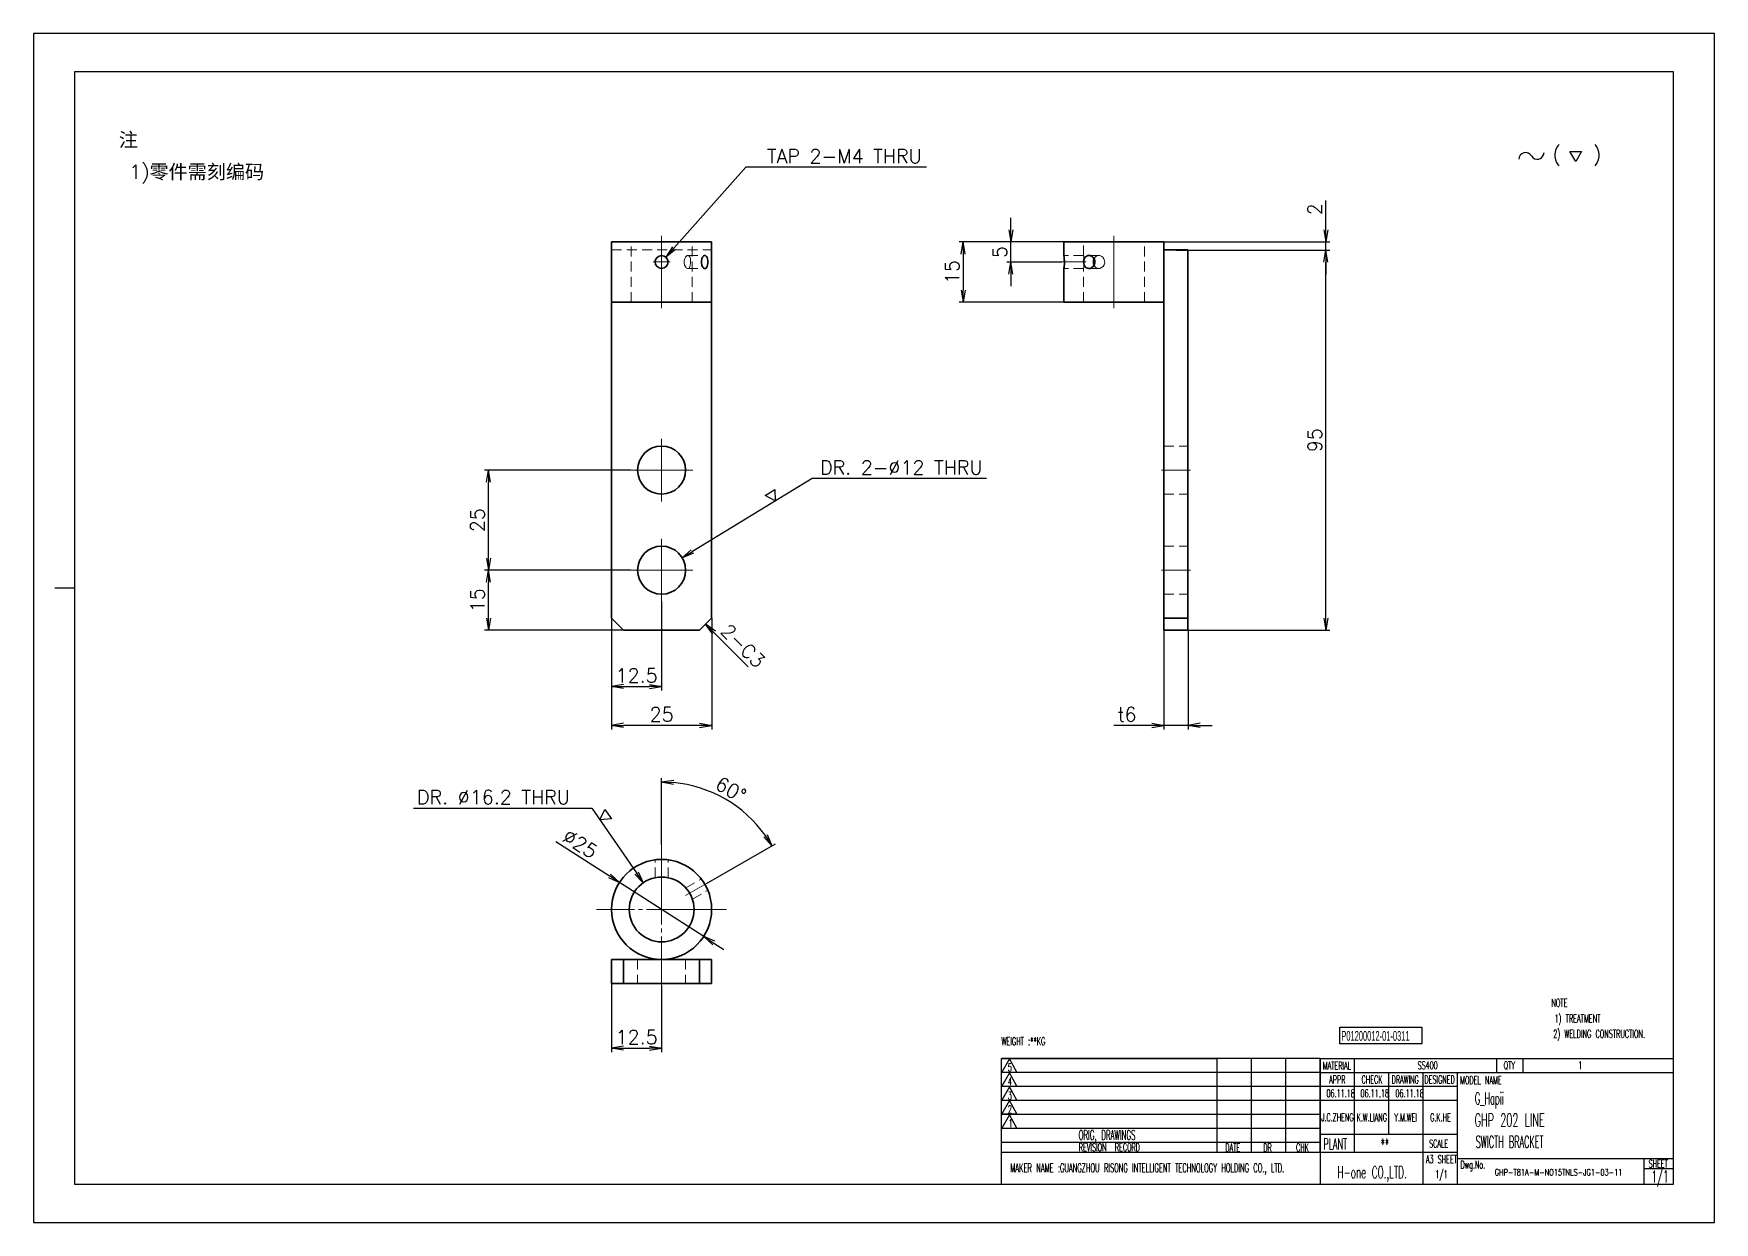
# Model space of a CAD drawing. Header units: millimetres. Extents: x 7914 to 16415, y -883 to 305.
# Drawn here: x 14347.1 to 14767.1, y -882.1 to -585.1 of the extents above; entities that cross this region are included whole.
import ezdxf
from ezdxf.enums import TextEntityAlignment as Align

# ---------------------------------------------------------------- set-up
doc = ezdxf.new("R2010")
doc.units = ezdxf.units.MM
doc.linetypes.add('CENTER-HOKUTO', pattern=[23, 20, -1, 1, -1])
doc.linetypes.add('HIDDEN-HOKUTO', pattern=[3.8, 2.5, -1.3])
doc.layers.add('AM_7', color=2, linetype='CENTER-HOKUTO', lineweight=30)
doc.layers.add('AM_HID', color=1, linetype='HIDDEN-HOKUTO', lineweight=25)
doc.layers.add('title_frame', color=7, linetype='Continuous')
doc.layers.add('word_dim', color=253, linetype='Continuous')
doc.styles.add('MX_NOTE_STANDARD', font='txt.shx', dxfattribs={"bigfont": 'bigfont.shx'})
doc.styles.get("Standard").update_dxf_attribs({"font": 'romans.shx', "bigfont": 'bigfont.shx'})
doc.dimstyles.new('RS1-1', dxfattribs={"dimtxt": 3.5, "dimasz": 3, "dimexe": 1, "dimexo": 0, "dimgap": 1, "dimtad": 3, "dimdsep": 46, "dimtxsty": 'Standard', "dimblk1": 'OPEN', "dimblk2": 'OPEN', "dimsah": 1, "dimcen": 0, "dimclrd": 256, "dimclre": 256, "dimclrt": 3, "dimazin": 2, "dimtfac": 1, "dimtmove": 0, "dimatfit": 3, "dimldrblk": 'OPEN', "dimfxl": 0, "dimtolj": 1, "dimtzin": 0, "dimarcsym": 0})

# ---------------------------------------------------------------- blocks, each defined once
blk = doc.blocks.new('A$C404331B6')
at = {"layer": 'title_frame'}
for p, q in [((0, -31.5), (0, 0)), ((0, 0), (53.9, 0)), ((79.62, 0), (0, 0)), ((53.9, -23.5), (53.9, 0)), ((62.48, -23.5), (62.48, 0)), ((62.48, -23.5), (62.48, 0)), ((71.05, -23.5), (71.05, 0)), ((71.05, -23.5), (71.05, 0)), ((79.62, 0), (79.62, -31.5)), ((79.62, 0), (167.83, 0)), ((88.2, -23.5), (88.2, 0)), ((123.73, 0), (123.73, -3.5)), ((130.3, 0), (130.3, -3.5)), ((53.9, -3.5), (0, -3.5)), ((79.62, -3.5), (0, -3.5)), ((1.98, -0.12), (0.1, -3.45)), ((0.1, -3.45), (3.86, -3.45)), ((1.98, -3.6), (0.1, -6.92)), ((3.86, -3.45), (1.98, -0.12)), ((3.86, -6.92), (1.98, -3.6)), ((79.62, -3.5), (167.83, -3.5)), ((96.78, -18.9), (96.78, -3.5)), ((105.35, -31.5), (105.35, -3.5)), ((113.92, -31.5), (113.92, -3.5)), ((53.9, -7), (0, -7)), ((79.62, -7), (0, -7)), ((0.1, -6.92), (3.86, -6.92)), ((1.98, -7.13), (0.1, -10.45)), ((3.86, -10.45), (1.98, -7.13)), ((113.92, -7), (79.62, -7)), ((53.9, -10.5), (0, -10.5)), ((79.62, -10.5), (0, -10.5)), ((0.1, -10.45), (3.86, -10.45)), ((1.98, -10.54), (0.1, -13.87)), ((3.86, -13.87), (1.98, -10.54)), ((113.92, -10.5), (79.62, -10.5)), ((53.9, -14), (0, -14)), ((79.62, -14), (0, -14)), ((0.1, -13.87), (3.86, -13.87)), ((1.98, -14.07), (0.1, -17.4)), ((3.86, -17.4), (1.98, -14.07)), ((53.9, -17.5), (0, -17.5)), ((79.62, -17.5), (0, -17.5)), ((53.9, -21), (0, -21)), ((79.62, -21), (0, -21)), ((0.1, -17.4), (3.86, -17.4)), ((79.62, -18.9), (113.92, -18.9)), ((79.62, -23.5), (0, -23.5)), ((113.92, -23.5), (79.62, -23.5)), ((113.92, -25), (167.83, -25)), ((160.48, -25), (160.48, -31.5)), ((160.48, -27.5), (167.83, -27.5)), ((167.83, -31.5), (0, -31.5))]:
    blk.add_line(p, q, dxfattribs=at)
at = {"layer": 'title_frame', "color": 3, "style": 'MX_NOTE_STANDARD', "width": 0.5341}
for s, height, p in [('5', 1.92, (1.59, -3.22)), ('MATERIAL', 1.973, (80.3, -2.79)), ('QTY', 1.973, (125.5, -2.7)), ('4', 1.92, (1.59, -6.7)), ('3', 1.92, (1.59, -10.23)), ('APPR', 1.973, (81.89, -6.26)), ('CHECK', 1.973, (89.99, -6.26)), ('DRAWING', 1.973, (97.51, -6.26)), ('DESIGNED', 1.973, (105.7, -6.26)), ('MODEL NAME', 1.973, (114.63, -6.41)), ('2', 1.92, (1.59, -13.64)), ('1', 1.92, (1.78, -17.17)), ('ORIG, DRAWINGS', 2.4112, (19.27, -20.34)), ('PLANT', 2.74, (80.46, -22.73)), ('SCALE', 1.973, (106.88, -22.28)), ('REVISION  RECORD', 1.9728, (19.32, -23.18)), ('DATE', 1.973, (55.94, -23.26)), ('DR', 1.973, (65.43, -23.27)), ('CHK', 1.973, (73.61, -23.23)), ('MAKER NAME :GUANGZHOU RISONG INTELLIGENT TECHNOLOGY HOLDING CO., LTD.', 2.16, (2.22, -28.43)), ('Dwg.No.', 1.973, (114.71, -27.52)), ('SHEET', 1.973, (161.71, -27.29))]:
    blk.add_text(s, height=height, dxfattribs=at).set_placement(p)
blk = doc.blocks.new('shiage0')
at = {"layer": 'word_dim', "color": 3, "linetype": 'Continuous'}
for centre, start, end in [((1.69, 0), 30, 180), ((4.61, 1.69), 210, 0)]:
    blk.add_arc(centre, 1.69, start, end, dxfattribs=at)
blk = doc.blocks.new('12')
at = {"layer": 'title_frame', "color": 3, "linetype": 'Continuous'}
blk.add_lwpolyline([(20.46, 3.03), (19.01, 5.53), (21.9, 5.53)], close=True, dxfattribs=at)
blk.add_blockref('shiage0', (6.23, 3.56), dxfattribs=at)
blk.add_text('(   )', height=3.5, dxfattribs=at).set_placement((14.64, 3.08))
blk = doc.blocks.new('_Open')
at = {"color": 0, "lineweight": -2}
for p, q in [((-1, 0.17), (0, 0)), ((-1, -0.17), (0, 0)), ((0, 0), (-1, 0))]:
    blk.add_line(p, q, dxfattribs=at)
blk = doc.blocks.new('*D203')
at = {"layer": 'DEFPOINTS', "color": 0, "linetype": 'Continuous', "ltscale": 2}
for p in [(14635.59, -639.17), (14670.01, -639.17), (14632.59, -734.17)]:
    blk.add_point(p, dxfattribs=at)
at = {"layer": 'word_dim', "linetype": 'Continuous', "lineweight": -2, "ltscale": 2}
for p, q in [((14635.59, -639.17), (14671.01, -639.17)), ((14670.01, -731.17), (14670.01, -642.17)), ((14632.59, -734.17), (14671.01, -734.17))]:
    blk.add_line(p, q, dxfattribs=at)
at = {"layer": 'word_dim', "linetype": 'Continuous', "lineweight": -2, "ltscale": 2, "xscale": 3, "yscale": 3, "zscale": 3}
for p, rotation in [((14670.01, -639.17), 90), ((14670.01, -734.17), 270)]:
    blk.add_blockref('_Open', p, dxfattribs=dict(at, rotation=rotation))
at = {"layer": 'word_dim', "color": 3, "linetype": 'Continuous', "ltscale": 2, "insert": (14667.26, -686.67), "char_height": 3.5, "attachment_point": 5, "rotation": 90}
blk.add_mtext('\\A1;95', dxfattribs=at)
blk = doc.blocks.new('*D204')
at = {"layer": 'DEFPOINTS', "color": 0, "linetype": 'Continuous', "ltscale": 2}
for p in [(14629.59, -734.17), (14635.59, -734.17), (14629.59, -757.93)]:
    blk.add_point(p, dxfattribs=at)
at = {"layer": 'word_dim', "linetype": 'Continuous', "lineweight": -2, "ltscale": 2}
for p, q in [((14629.59, -734.17), (14629.59, -758.93)), ((14635.59, -734.17), (14635.59, -758.93)), ((14626.59, -757.93), (14617.09, -757.93)), ((14635.59, -757.93), (14629.59, -757.93)), ((14638.59, -757.93), (14641.59, -757.93))]:
    blk.add_line(p, q, dxfattribs=at)
at = {"layer": 'word_dim', "linetype": 'Continuous', "lineweight": -2, "ltscale": 2, "xscale": 3, "yscale": 3, "zscale": 3}
blk.add_blockref('_Open', (14629.59, -757.93), dxfattribs=at)
at = {"layer": 'word_dim', "linetype": 'Continuous', "lineweight": -2, "ltscale": 2, "xscale": 3, "yscale": 3, "zscale": 3, "rotation": 180}
blk.add_blockref('_Open', (14635.59, -757.93), dxfattribs=at)
at = {"layer": 'word_dim', "color": 3, "linetype": 'Continuous', "ltscale": 2, "insert": (14620.34, -755.18), "char_height": 3.5, "attachment_point": 5}
blk.add_mtext('\\A1;t6', dxfattribs=at)
blk = doc.blocks.new('*D205')
at = {"layer": 'DEFPOINTS', "color": 0, "linetype": 'Continuous', "ltscale": 2}
for p in [(14491.56, -731.17), (14516.56, -731.17), (14491.56, -757.93)]:
    blk.add_point(p, dxfattribs=at)
at = {"layer": 'word_dim', "linetype": 'Continuous', "lineweight": -2, "ltscale": 2}
for p, q in [((14491.56, -731.17), (14491.56, -758.93)), ((14516.56, -731.17), (14516.56, -758.93)), ((14513.56, -757.93), (14494.56, -757.93))]:
    blk.add_line(p, q, dxfattribs=at)
at = {"layer": 'word_dim', "linetype": 'Continuous', "lineweight": -2, "ltscale": 2, "xscale": 3, "yscale": 3, "zscale": 3, "rotation": 180}
blk.add_blockref('_Open', (14491.56, -757.93), dxfattribs=at)
at = {"layer": 'word_dim', "linetype": 'Continuous', "lineweight": -2, "ltscale": 2, "xscale": 3, "yscale": 3, "zscale": 3}
blk.add_blockref('_Open', (14516.56, -757.93), dxfattribs=at)
at = {"layer": 'word_dim', "color": 3, "linetype": 'Continuous', "ltscale": 2, "insert": (14504.06, -755.18), "char_height": 3.5, "attachment_point": 5}
blk.add_mtext('\\A1;25', dxfattribs=at)
blk = doc.blocks.new('*D206')
at = {"layer": 'DEFPOINTS', "color": 0, "linetype": 'Continuous', "ltscale": 2}
for p in [(14504.06, -726.97), (14491.56, -731.17), (14504.06, -748.25)]:
    blk.add_point(p, dxfattribs=at)
at = {"layer": 'word_dim', "linetype": 'Continuous', "lineweight": -2, "ltscale": 2}
for p, q in [((14504.06, -726.97), (14504.06, -749.25)), ((14491.56, -731.17), (14491.56, -749.25)), ((14494.56, -748.25), (14501.06, -748.25))]:
    blk.add_line(p, q, dxfattribs=at)
at = {"layer": 'word_dim', "linetype": 'Continuous', "lineweight": -2, "ltscale": 2, "xscale": 3, "yscale": 3, "zscale": 3, "rotation": 180}
blk.add_blockref('_Open', (14491.56, -748.25), dxfattribs=at)
at = {"layer": 'word_dim', "linetype": 'Continuous', "lineweight": -2, "ltscale": 2, "xscale": 3, "yscale": 3, "zscale": 3}
blk.add_blockref('_Open', (14504.06, -748.25), dxfattribs=at)
at = {"layer": 'word_dim', "color": 3, "linetype": 'Continuous', "ltscale": 2, "insert": (14497.81, -745.5), "char_height": 3.5, "attachment_point": 5}
blk.add_mtext('\\A1;12.5', dxfattribs=at)
blk = doc.blocks.new('*D207')
at = {"layer": 'DEFPOINTS', "color": 0, "linetype": 'Continuous', "ltscale": 2}
for p in [(14460.8, -719.17), (14496.26, -719.17), (14494.56, -734.17)]:
    blk.add_point(p, dxfattribs=at)
at = {"layer": 'word_dim', "linetype": 'Continuous', "lineweight": -2, "ltscale": 2}
for p, q in [((14496.26, -719.17), (14459.8, -719.17)), ((14460.8, -731.17), (14460.8, -722.17)), ((14494.56, -734.17), (14459.8, -734.17))]:
    blk.add_line(p, q, dxfattribs=at)
at = {"layer": 'word_dim', "linetype": 'Continuous', "lineweight": -2, "ltscale": 2, "xscale": 3, "yscale": 3, "zscale": 3}
for p, rotation in [((14460.8, -719.17), 90), ((14460.8, -734.17), 270)]:
    blk.add_blockref('_Open', p, dxfattribs=dict(at, rotation=rotation))
at = {"layer": 'word_dim', "color": 3, "linetype": 'Continuous', "ltscale": 2, "insert": (14458.05, -726.67), "char_height": 3.5, "attachment_point": 5, "rotation": 90}
blk.add_mtext('\\A1;15', dxfattribs=at)
blk = doc.blocks.new('*D208')
at = {"layer": 'DEFPOINTS', "color": 0, "linetype": 'Continuous', "ltscale": 2}
for p in [(14460.8, -694.17), (14496.26, -694.17), (14496.26, -719.17)]:
    blk.add_point(p, dxfattribs=at)
at = {"layer": 'word_dim', "linetype": 'Continuous', "lineweight": -2, "ltscale": 2}
for p, q in [((14496.26, -694.17), (14459.8, -694.17)), ((14460.8, -716.17), (14460.8, -697.17)), ((14496.26, -719.17), (14459.8, -719.17))]:
    blk.add_line(p, q, dxfattribs=at)
at = {"layer": 'word_dim', "linetype": 'Continuous', "lineweight": -2, "ltscale": 2, "xscale": 3, "yscale": 3, "zscale": 3}
for p, rotation in [((14460.8, -694.17), 90), ((14460.8, -719.17), 270)]:
    blk.add_blockref('_Open', p, dxfattribs=dict(at, rotation=rotation))
at = {"layer": 'word_dim', "color": 3, "linetype": 'Continuous', "ltscale": 2, "insert": (14458.05, -706.67), "char_height": 3.5, "attachment_point": 5, "rotation": 90}
blk.add_mtext('\\A1;25', dxfattribs=at)
blk = doc.blocks.new('*D209')
at = {"layer": 'DEFPOINTS', "color": 0, "linetype": 'Continuous', "ltscale": 2}
for p in [(14509.18, -716.05), (14498.93, -722.29)]:
    blk.add_point(p, dxfattribs=at)
at = {"layer": 'word_dim', "linetype": 'Continuous', "lineweight": -2, "ltscale": 2}
for p, q in [((14541.68, -696.26), (14511.74, -714.49)), ((14585.21, -696.26), (14541.68, -696.26))]:
    blk.add_line(p, q, dxfattribs=at)
at = {"layer": 'word_dim', "linetype": 'Continuous', "lineweight": -2, "ltscale": 2, "xscale": 3, "yscale": 3, "zscale": 3, "rotation": 211.3316241253661}
blk.add_blockref('_Open', (14509.18, -716.05), dxfattribs=at)
at = {"layer": 'word_dim', "color": 3, "linetype": 'Continuous', "ltscale": 2, "insert": (14563.95, -693.51), "char_height": 3.5, "attachment_point": 5}
blk.add_mtext('\\A1;DR. 2-∅12 THRU', dxfattribs=at)
blk = doc.blocks.new('shiage1')
at = {"layer": 'word_dim', "color": 3, "linetype": 'Continuous'}
for p, q in [((0, 0), (-1.44, 2.5)), ((-1.44, 2.5), (1.44, 2.5)), ((1.44, 2.5), (0, 0))]:
    blk.add_line(p, q, dxfattribs=at)
blk = doc.blocks.new('*D210')
at = {"layer": 'DEFPOINTS', "color": 0, "linetype": 'Continuous', "ltscale": 2}
for p in [(14604.59, -637.17), (14579.41, -652.17), (14604.59, -652.17)]:
    blk.add_point(p, dxfattribs=at)
at = {"layer": 'word_dim', "linetype": 'Continuous', "lineweight": -2, "ltscale": 2}
for p, q in [((14604.59, -637.17), (14578.41, -637.17)), ((14579.41, -640.17), (14579.41, -649.17)), ((14604.59, -652.17), (14578.41, -652.17))]:
    blk.add_line(p, q, dxfattribs=at)
at = {"layer": 'word_dim', "linetype": 'Continuous', "lineweight": -2, "ltscale": 2, "xscale": 3, "yscale": 3, "zscale": 3}
for p, rotation in [((14579.41, -637.17), 90), ((14579.41, -652.17), 270)]:
    blk.add_blockref('_Open', p, dxfattribs=dict(at, rotation=rotation))
at = {"layer": 'word_dim', "color": 3, "linetype": 'Continuous', "ltscale": 2, "insert": (14576.66, -644.67), "char_height": 3.5, "attachment_point": 5, "rotation": 90}
blk.add_mtext('\\A1;15', dxfattribs=at)
blk = doc.blocks.new('*D211')
at = {"layer": 'DEFPOINTS', "color": 0, "linetype": 'Continuous', "ltscale": 2}
for p in [(14591.29, -637.17), (14604.08, -637.17), (14604.08, -642.17)]:
    blk.add_point(p, dxfattribs=at)
at = {"layer": 'word_dim', "linetype": 'Continuous', "lineweight": -2, "ltscale": 2}
for p, q in [((14591.29, -634.17), (14591.29, -631.17)), ((14604.08, -637.17), (14590.29, -637.17)), ((14591.29, -642.17), (14591.29, -637.17)), ((14604.08, -642.17), (14590.29, -642.17)), ((14591.29, -645.17), (14591.29, -648.17))]:
    blk.add_line(p, q, dxfattribs=at)
at = {"layer": 'word_dim', "linetype": 'Continuous', "lineweight": -2, "ltscale": 2, "xscale": 3, "yscale": 3, "zscale": 3}
for p, rotation in [((14591.29, -637.17), 270), ((14591.29, -642.17), 90)]:
    blk.add_blockref('_Open', p, dxfattribs=dict(at, rotation=rotation))
at = {"layer": 'word_dim', "color": 3, "linetype": 'Continuous', "ltscale": 2, "insert": (14588.54, -639.67), "char_height": 3.5, "attachment_point": 5, "rotation": 90}
blk.add_mtext('\\A1;5', dxfattribs=at)
blk = doc.blocks.new('*D212')
at = {"layer": 'DEFPOINTS', "color": 0, "linetype": 'Continuous', "ltscale": 2}
for p in [(14629.59, -637.17), (14632.59, -639.17), (14670.01, -639.17)]:
    blk.add_point(p, dxfattribs=at)
at = {"layer": 'word_dim', "linetype": 'Continuous', "lineweight": -2, "ltscale": 2}
for p, q in [((14670.01, -634.17), (14670.01, -626.83)), ((14629.59, -637.17), (14671.01, -637.17)), ((14670.01, -639.17), (14670.01, -637.17)), ((14632.59, -639.17), (14671.01, -639.17)), ((14670.01, -642.17), (14670.01, -645.17))]:
    blk.add_line(p, q, dxfattribs=at)
at = {"layer": 'word_dim', "linetype": 'Continuous', "lineweight": -2, "ltscale": 2, "xscale": 3, "yscale": 3, "zscale": 3}
for p, rotation in [((14670.01, -637.17), 270), ((14670.01, -639.17), 90)]:
    blk.add_blockref('_Open', p, dxfattribs=dict(at, rotation=rotation))
at = {"layer": 'word_dim', "color": 3, "linetype": 'Continuous', "ltscale": 2, "insert": (14667.26, -629), "char_height": 3.5, "attachment_point": 5, "rotation": 90}
blk.add_mtext('\\A1;2', dxfattribs=at)
blk = doc.blocks.new('*D213')
at = {"layer": 'DEFPOINTS', "color": 0, "linetype": 'Continuous', "ltscale": 2}
for p in [(14491.56, -822.42), (14504.06, -823.02), (14504.06, -838.56)]:
    blk.add_point(p, dxfattribs=at)
at = {"layer": 'word_dim', "linetype": 'Continuous', "lineweight": -2, "ltscale": 2}
for p, q in [((14491.56, -822.42), (14491.56, -839.56)), ((14504.06, -823.02), (14504.06, -839.56)), ((14494.56, -838.56), (14501.06, -838.56))]:
    blk.add_line(p, q, dxfattribs=at)
at = {"layer": 'word_dim', "linetype": 'Continuous', "lineweight": -2, "ltscale": 2, "xscale": 3, "yscale": 3, "zscale": 3, "rotation": 180}
blk.add_blockref('_Open', (14491.56, -838.56), dxfattribs=at)
at = {"layer": 'word_dim', "linetype": 'Continuous', "lineweight": -2, "ltscale": 2, "xscale": 3, "yscale": 3, "zscale": 3}
blk.add_blockref('_Open', (14504.06, -838.56), dxfattribs=at)
at = {"layer": 'word_dim', "color": 3, "linetype": 'Continuous', "ltscale": 2, "insert": (14497.81, -835.81), "char_height": 3.5, "attachment_point": 5}
blk.add_mtext('\\A1;12.5', dxfattribs=at)
blk = doc.blocks.new('*D214')
at = {"layer": 'DEFPOINTS', "color": 0, "linetype": 'Continuous', "ltscale": 2}
for p in [(14493.55, -797.16), (14514.57, -810.69)]:
    blk.add_point(p, dxfattribs=at)
at = {"layer": 'word_dim', "linetype": 'Continuous', "lineweight": -2, "ltscale": 2}
for p, q in [((14477.64, -786.92), (14491.02, -795.53)), ((14514.57, -810.69), (14493.55, -797.16)), ((14517.09, -812.31), (14519.61, -813.94))]:
    blk.add_line(p, q, dxfattribs=at)
at = {"layer": 'word_dim', "linetype": 'Continuous', "lineweight": -2, "ltscale": 2, "xscale": 3, "yscale": 3, "zscale": 3}
for p, rotation in [((14493.55, -797.16), 327.2279606038481), ((14514.57, -810.69), 147.2279606038481)]:
    blk.add_blockref('_Open', p, dxfattribs=dict(at, rotation=rotation))
at = {"layer": 'word_dim', "color": 3, "linetype": 'Continuous', "ltscale": 2, "insert": (14483.68, -787.54), "char_height": 3.5, "attachment_point": 5, "rotation": 327.228}
blk.add_mtext('\\A1;∅25', dxfattribs=at)
blk = doc.blocks.new('*D216')
at = {"layer": 'DEFPOINTS', "color": 0, "linetype": 'Continuous', "ltscale": 2}
for p in [(14524.51, -779.54), (14504.06, -787.67), (14515.24, -797.47), (14510.05, -800.46), (14504.06, -820.17)]:
    blk.add_point(p, dxfattribs=at)
at = {"layer": 'word_dim', "linetype": 'Continuous', "lineweight": -2, "ltscale": 2}
for p, q in [((14504.06, -787.67), (14504.06, -771.1)), ((14515.24, -797.47), (14532.48, -787.51))]:
    blk.add_line(p, q, dxfattribs=at)
blk.add_arc((14504.06, -803.92), 31.83, 35.402, 84.5973, dxfattribs=at)
at = {"layer": 'word_dim', "linetype": 'Continuous', "lineweight": -2, "ltscale": 2, "xscale": 3, "yscale": 3, "zscale": 3}
for p, rotation in [((14504.06, -772.1), 177.2986602358138), ((14531.62, -788.01), 302.700709024622)]:
    blk.add_blockref('_Open', p, dxfattribs=dict(at, rotation=rotation))
at = {"layer": 'word_dim', "color": 3, "linetype": 'Continuous', "ltscale": 2, "insert": (14521.34, -773.98), "char_height": 3.5, "attachment_point": 5, "rotation": 329.9997}
blk.add_mtext('\\A1;{\\Fsimplex8|c0;60°}', dxfattribs=at)
blk = doc.blocks.new('*D217')
at = {"layer": 'DEFPOINTS', "color": 0, "linetype": 'Continuous', "ltscale": 2}
for p in [(14505.13, -640.95), (14502.98, -643.38)]:
    blk.add_point(p, dxfattribs=at)
at = {"layer": 'word_dim', "linetype": 'Continuous', "lineweight": -2, "ltscale": 2}
for p, q in [((14525.11, -618.46), (14507.12, -638.71)), ((14570.23, -618.46), (14525.11, -618.46))]:
    blk.add_line(p, q, dxfattribs=at)
at = {"layer": 'word_dim', "linetype": 'Continuous', "lineweight": -2, "ltscale": 2, "xscale": 3, "yscale": 3, "zscale": 3, "rotation": 228.3880389874114}
blk.add_blockref('_Open', (14505.13, -640.95), dxfattribs=at)
at = {"layer": 'word_dim', "color": 3, "linetype": 'Continuous', "ltscale": 2, "insert": (14549.71, -615.71), "char_height": 3.5, "attachment_point": 5}
blk.add_mtext('\\A1;TAP 2-M4 THRU', dxfattribs=at)
blk = doc.blocks.new('*D288')
at = {"layer": 'DEFPOINTS', "color": 0, "linetype": 'Continuous', "ltscale": 2}
for p in [(14499.46, -797.26), (14508.65, -810.59)]:
    blk.add_point(p, dxfattribs=at)
at = {"layer": 'word_dim', "linetype": 'Continuous', "lineweight": -2, "ltscale": 2}
for p, q in [((14442.09, -778.65), (14486.63, -778.65)), ((14486.63, -778.65), (14497.75, -794.79))]:
    blk.add_line(p, q, dxfattribs=at)
at = {"layer": 'word_dim', "linetype": 'Continuous', "lineweight": -2, "ltscale": 2, "xscale": 3, "yscale": 3, "zscale": 3, "rotation": 304.5904270861707}
blk.add_blockref('_Open', (14499.46, -797.26), dxfattribs=at)
at = {"layer": 'word_dim', "color": 3, "linetype": 'Continuous', "ltscale": 2, "insert": (14462.03, -775.9), "char_height": 3.5, "attachment_point": 5}
blk.add_mtext('\\A1;DR. ∅16.2 THRU', dxfattribs=at)

msp = doc.modelspace()

# ---------------------------------------------------------------- linework, layer by layer
at = {"color": 7, "lineweight": 35, "ltscale": 0.3125}
for p, q in [((14504.055, -637.165), (14491.555, -637.165)), ((14516.555, -637.165), (14504.055, -637.165)), ((14504.055, -652.165), (14491.555, -652.165)), ((14516.555, -652.165), (14504.055, -652.165))]:
    msp.add_line(p, q, dxfattribs=at)
at = {"color": 7, "lineweight": 35, "ltscale": 0.375}
for p, q in [((14491.555, -652.165), (14491.555, -637.165)), ((14516.555, -652.165), (14516.555, -637.165))]:
    msp.add_line(p, q, dxfattribs=at)
at = {"color": 7, "lineweight": 35, "ltscale": 0.084476}
msp.add_line((14604.587, -640.544), (14604.587, -637.165), dxfattribs=at)
at = {"color": 7, "lineweight": 35}
for p, q in [((14629.587, -637.165), (14604.587, -637.165)), ((14516.555, -731.165), (14516.555, -639.165)), ((14629.587, -731.165), (14629.587, -639.165)), ((14635.587, -731.165), (14635.587, -639.165)), ((14491.555, -652.165), (14491.555, -731.165)), ((14629.587, -652.165), (14604.587, -652.165))]:
    msp.add_line(p, q, dxfattribs=at)
at = {"color": 7, "lineweight": 35, "ltscale": 0.05}
msp.add_line((14629.587, -639.165), (14629.587, -637.165), dxfattribs=at)
at = {"color": 7, "lineweight": 35, "ltscale": 0.001614}
msp.add_line((14604.595, -640.608), (14604.587, -640.544), dxfattribs=at)
at = {"color": 7, "lineweight": 35, "ltscale": 0.15}
for p, q in [((14629.587, -639.165), (14635.587, -639.165)), ((14635.587, -731.165), (14629.587, -731.165)), ((14629.587, -734.165), (14635.587, -734.165)), ((14491.555, -816.424), (14491.555, -822.424)), ((14494.555, -816.424), (14494.555, -822.424)), ((14513.555, -816.424), (14513.555, -822.424)), ((14516.555, -822.424), (14516.555, -816.424))]:
    msp.add_line(p, q, dxfattribs=at)
at = {"color": 7, "lineweight": 35, "ltscale": 0.209476}
msp.add_line((14604.587, -652.165), (14604.587, -643.786), dxfattribs=at)
at = {"color": 7, "lineweight": 35, "ltscale": 0.106066}
for p, q in [((14491.555, -731.165), (14494.555, -734.165)), ((14516.555, -731.165), (14513.555, -734.165))]:
    msp.add_line(p, q, dxfattribs=at)
at = {"color": 7, "lineweight": 35, "ltscale": 0.475}
for p, q in [((14513.555, -734.165), (14494.555, -734.165)), ((14513.555, -816.424), (14494.555, -816.424)), ((14513.555, -822.424), (14494.555, -822.424))]:
    msp.add_line(p, q, dxfattribs=at)
at = {"color": 7, "lineweight": 35, "ltscale": 0.075}
for p, q in [((14629.587, -731.165), (14629.587, -734.165)), ((14635.587, -731.165), (14635.587, -734.165)), ((14491.555, -816.424), (14494.555, -816.424)), ((14516.555, -816.424), (14513.555, -816.424)), ((14491.555, -822.424), (14494.555, -822.424)), ((14516.555, -822.424), (14513.555, -822.424))]:
    msp.add_line(p, q, dxfattribs=at)
at = {"color": 7, "lineweight": 35}
for points in [[(14514.099, -642.942), (14513.991, -642.413), (14513.997, -641.859), (14514.117, -641.336), (14514.277, -640.993), (14514.485, -640.729), (14514.723, -640.574), (14514.881, -640.544)], [(14515.522, -641.388), (14515.428, -641.069), (14515.295, -640.806), (14515.124, -640.624), (14515.006, -640.565), (14514.881, -640.544)], [(14515.522, -641.388), (14515.593, -641.917), (14515.589, -642.47), (14515.51, -642.994), (14515.418, -643.289), (14515.29, -643.532), (14515.17, -643.67), (14515.033, -643.756), (14514.881, -643.786)], [(14609.645, -642.942), (14609.518, -642.523), (14609.488, -642.078), (14609.556, -641.64), (14609.718, -641.243), (14609.968, -640.912), (14610.292, -640.675), (14610.556, -640.577), (14610.837, -640.544)], [(14612.109, -641.388), (14611.819, -640.98), (14611.633, -640.818), (14611.427, -640.69), (14611.138, -640.581), (14610.837, -640.544)], [(14612.109, -641.388), (14612.267, -641.862), (14612.282, -642.365), (14612.153, -642.848), (14611.894, -643.268), (14611.536, -643.58), (14611.33, -643.686), (14611.112, -643.755), (14610.837, -643.786)], [(14514.099, -642.942), (14514.208, -643.21), (14514.346, -643.442), (14514.478, -643.594), (14514.62, -643.706), (14514.75, -643.766), (14514.881, -643.786)], [(14609.645, -642.942), (14609.904, -643.35), (14610.073, -643.513), (14610.265, -643.641), (14610.542, -643.749), (14610.837, -643.786)]]:
    msp.add_lwpolyline(points, dxfattribs=at)
for centre, radius in [((14504.055, -642.165), 1.621), ((14504.055, -694.165), 6), ((14504.055, -719.165), 6), ((14504.055, -803.924), 12.5), ((14504.055, -803.924), 8.1)]:
    msp.add_circle(centre, radius, dxfattribs=at)
for centre, radius, start, end in [((14591.745, -642.204), 12.949, 3.61336, 7.36509), ((14592.145, -642.163), 12.548, 352.56483, 3.53872), ((14591.968, -642.182), 12.725, 0.0829, 4.82555), ((14614.046, -642.166), 2.076, 158.41239, 201.57751), ((14591.487, -642.103), 13.208, 352.96686, 355.14642)]:
    msp.add_arc(centre, radius, start, end, dxfattribs=at)
at = {"layer": 'AM_7', "color": 2, "lineweight": 13}
for p, q in [((14504.055, -653.665), (14504.055, -635.665)), ((14617.087, -653.665), (14617.087, -635.665)), ((14506.163, -642.165), (14501.948, -642.165)), ((14504.055, -640.058), (14504.055, -644.273)), ((14610.169, -642.165), (14604.079, -642.165)), ((14504.055, -686.365), (14504.055, -701.965)), ((14511.855, -694.165), (14496.255, -694.165)), ((14628.987, -694.165), (14636.187, -694.165)), ((14504.055, -711.365), (14504.055, -726.965)), ((14511.855, -719.165), (14496.255, -719.165)), ((14628.987, -719.165), (14636.187, -719.165)), ((14504.055, -787.674), (14504.055, -820.174)), ((14504.055, -796.999), (14504.055, -791.006)), ((14510.053, -800.461), (14515.243, -797.465)), ((14520.305, -803.924), (14487.805, -803.924)), ((14504.055, -815.824), (14504.055, -823.025))]:
    msp.add_line(p, q, dxfattribs=at)
at = {"layer": 'AM_HID', "color": 1, "lineweight": 13}
for p, q in [((14496.455, -652.165), (14496.455, -637.165)), ((14511.656, -652.165), (14511.656, -637.165)), ((14609.487, -640.544), (14609.487, -637.165)), ((14624.687, -652.165), (14624.687, -637.165)), ((14491.555, -639.165), (14516.555, -639.165)), ((14491.555, -639.165), (14491.555, -652.165)), ((14510.637, -640.544), (14514.881, -640.544)), ((14609.487, -640.544), (14604.587, -640.544)), ((14613.287, -640.544), (14610.837, -640.544)), ((14629.587, -652.165), (14629.587, -639.165)), ((14510.637, -643.786), (14514.881, -643.786)), ((14604.595, -643.72), (14604.587, -643.786)), ((14609.487, -643.786), (14604.587, -643.786)), ((14604.668, -642.942), (14604.647, -643.221)), ((14609.487, -652.165), (14609.487, -643.786)), ((14613.287, -643.786), (14610.837, -643.786)), ((14612.122, -642.942), (14612.116, -642.929)), ((14629.587, -688.165), (14635.587, -688.165)), ((14629.587, -700.165), (14635.587, -700.165)), ((14629.587, -713.165), (14635.587, -713.165)), ((14629.587, -725.165), (14635.587, -725.165)), ((14629.587, -731.165), (14635.587, -731.165)), ((14502.434, -795.988), (14502.434, -791.53)), ((14505.677, -795.988), (14505.677, -791.53)), ((14510.118, -798.552), (14513.979, -796.323)), ((14511.739, -801.36), (14515.6, -799.131)), ((14498.055, -816.424), (14498.055, -822.424)), ((14498.055, -816.424), (14498.055, -822.424)), ((14510.055, -816.424), (14510.055, -822.424)), ((14510.055, -816.424), (14510.055, -822.424))]:
    msp.add_line(p, q, dxfattribs=at)
for points in [[(14509.81, -642.942), (14509.689, -642.412), (14509.696, -641.858), (14509.83, -641.334), (14510.006, -640.992), (14510.229, -640.729), (14510.477, -640.574), (14510.637, -640.544)], [(14511.232, -641.388), (14511.153, -641.069), (14511.034, -640.806), (14510.875, -640.625), (14510.761, -640.565), (14510.637, -640.544)], [(14511.232, -641.388), (14511.29, -641.917), (14511.287, -642.47), (14511.222, -642.994), (14511.138, -643.304), (14511.015, -643.555), (14510.91, -643.678), (14510.787, -643.756), (14510.637, -643.786)], [(14612.116, -641.402), (14612.363, -640.988), (14612.527, -640.822), (14612.716, -640.692), (14612.991, -640.582), (14613.287, -640.544)], [(14614.586, -641.388), (14614.285, -640.98), (14614.094, -640.818), (14613.884, -640.69), (14613.59, -640.582), (14613.287, -640.544)], [(14614.586, -641.388), (14614.75, -641.863), (14614.766, -642.366), (14614.631, -642.85), (14614.362, -643.269), (14613.994, -643.58), (14613.563, -643.755), (14613.287, -643.786)], [(14509.81, -642.942), (14509.925, -643.202), (14510.069, -643.426), (14510.214, -643.588), (14510.37, -643.706), (14510.505, -643.766), (14510.637, -643.786)], [(14612.122, -642.942), (14612.369, -643.35), (14612.533, -643.512), (14612.721, -643.641), (14612.994, -643.749), (14613.287, -643.786)]]:
    msp.add_lwpolyline(points, dxfattribs=at)
for centre, radius, start, end in [((14592.36, -642.137), 12.33, 4.77108, 7.12262), ((14592.53, -642.169), 12.162, 356.3549, 0.02589), ((14602.029, -642.169), 7.633, 354.18126, 12.28705), ((14602.029, -642.162), 7.633, 347.71295, 5.81874), ((14601.49, -642.249), 8.176, 6.04331, 12.03398), ((14601.49, -642.082), 8.176, 347.96602, 353.95669)]:
    msp.add_arc(centre, radius, start, end, dxfattribs=at)
at = {"layer": 'title_frame'}
for p, q in [((14352.449, -723.61), (14357.449, -723.61)), ((14673.496, -833.336), (14694.024, -833.336)), ((14673.496, -837.537), (14673.496, -833.336)), ((14694.024, -833.336), (14694.024, -837.537)), ((14694.024, -837.537), (14673.496, -837.537)), ((14668.599, -841.147), (14668.599, -844.647)), ((14668.599, -864.647), (14668.599, -841.147)), ((14668.599, -841.147), (14668.599, -872.647)), ((14756.799, -872.647), (14702.899, -872.647)), ((14756.799, -872.647), (14702.899, -872.647))]:
    msp.add_line(p, q, dxfattribs=at)
at = {"layer": 'title_frame', "color": 4}
msp.add_lwpolyline([(14767.124, -585.11), (14347.124, -585.11), (14347.124, -882.11), (14767.124, -882.11)], close=True, dxfattribs=at)
at = {"layer": 'title_frame'}
msp.add_lwpolyline([(14357.449, -594.572), (14756.799, -594.572), (14756.799, -872.647), (14357.449, -872.647)], close=True, dxfattribs=at)

# ---------------------------------------------------------------- block references
at = {"layer": 'word_dim', "linetype": 'Continuous', "ltscale": 2}
msp.add_blockref('12', (14712.018, -620.072), dxfattribs=at)
at = {"layer": 'word_dim', "color": 3, "linetype": 'Continuous', "ltscale": 2}
for p, rotation in [((14532.452, -701.878), 31.33162412536011), ((14488.634, -781.562), 304.5904270861802)]:
    msp.add_blockref('shiage1', p, dxfattribs=dict(at, rotation=rotation))
at = {"layer": 'word_dim', "ltscale": 2}
msp.add_blockref('A$C404331B6', (14588.974, -841.147), dxfattribs=at)

# ---------------------------------------------------------------- texts
at = {"ltscale": 2, "char_height": 3.5, "attachment_point": 1}
for s, insert, width in [('{\\fSimSun|b0|i0|c134|p2;\\C3;注}', (14368.415, -609.866), 10.36469), ('{\\Fromans,bigfont|c134;\\C3;1)\\fSimSun|b0|i0|c134|p2;零件需刻编码}', (14370.981, -617.874), 96.90613)]:
    msp.add_mtext(s, dxfattribs=dict(at, insert=insert, width=width))
at = {"linetype": 'Continuous', "insert": (14707.276, -851.627), "char_height": 3, "width": 50.9, "attachment_point": 4}
msp.add_mtext('{\\W0.5;\\C3;G_Hapii }', dxfattribs=at)
at = {"color": 3, "linetype": 'Continuous', "insert": (14712.231, -868.785), "char_height": 1.6, "width": 37.13137, "attachment_point": 1}
msp.add_mtext('{\\W0.65;GHP-T81A-M-NO15TNLS-JG1-03-11}', dxfattribs=at)
at = {"layer": 'title_frame', "color": 3, "style": 'MX_NOTE_STANDARD'}
for s, height, width, p in [('NOTE', 2, 0.5341, (14726.386, -828.285)), ('1) TREATMENT', 2, 0.5341, (14727.164, -832.182)), ('2) WELDING CONSTRUCTION.', 2, 0.5341, (14726.862, -836.002)), ('WEIGHT :**KG ', 1.96, 0.545, (14588.998, -837.831)), ('SS400', 1.9728, 0.5341, (14692.972, -843.849)), ('1', 1.973, 0.5341, (14733.1, -843.849)), ('06.11.18', 1.9, 0.5341, (14670.186, -850.823)), ('06.11.18', 1.9, 0.5341, (14678.697, -850.823)), ('06.11.18', 1.9, 0.5341, (14687.415, -850.823)), ('GHP 202 LINE', 3.3, 0.5341, (14707.238, -858.196)), ('SWICTH BRACKET', 2.94, 0.5, (14707.486, -863.46)), ('**', 2.74, 0.5341, (14683.792, -863.878)), ('H-one CO.,LTD.', 3, 0.5341, (14672.955, -871.098)), ('A3 SHEET', 1.9728, 0.5341, (14695.028, -867.324)), ('1/1', 1.9728, 0.5341, (14697.38, -871.078)), ('1/1', 3, 0.5341, (14751.406, -872.171))]:
    msp.add_text(s, height=height, dxfattribs=dict(at, width=width)).set_placement(p)
at = {"layer": 'title_frame', "color": 3, "style": 'MX_NOTE_STANDARD', "width": 0.5341}
for s, p in [('J.C.ZHENG', (14672.931, -857.441)), ('K.W.LIANG', (14681.526, -857.462)), ('Y.M.WEI', (14690.005, -857.459)), ('G.K.HE', (14698.676, -857.462))]:
    msp.add_text(s, height=1.9728, dxfattribs=at).set_placement(p, align=Align.BOTTOM_CENTER)
at = {"layer": 'title_frame', "color": 3, "insert": (14673.909, -834.293), "char_height": 2.45, "width": 4.1107, "attachment_point": 1, "style": 'MX_NOTE_STANDARD'}
msp.add_mtext('{\\f3 of 9 Barcode|b0|i0|c0|p82;\\W0.5;P01200012-01-0311}', dxfattribs=at)
at = {"layer": 'word_dim', "color": 3, "linetype": 'Continuous', "ltscale": 2}
msp.add_text('2-C3', height=3.5, rotation=315, dxfattribs=at).set_placement((14518.555, -734.665))

# ---------------------------------------------------------------- dimensions: what is measured, and where the dimension line sits
at = {"layer": 'word_dim', "linetype": 'Continuous', "ltscale": 2}
for p1, p2, text, picture, middle in [((14502.979, -643.377), (14505.132, -640.953), 'TAP 2-M4 THRU', '*D217', (14549.714, -618.456)), ((14498.93, -722.285), (14509.18, -716.045), 'DR. 2-<> THRU', '*D209', (14563.948, -696.26)), ((14508.654, -810.592), (14499.457, -797.256), 'DR. <> THRU', '*D288', (14462.025, -778.649))]:
    dim = msp.add_diameter_dim_2p(p1=p1, p2=p2, text=text, dimstyle='RS1-1', override={"dimtoh": 1, "dimtofl": 0}, dxfattribs=at)
    dim.commit()
    dim.dimension.update_dxf_attribs({"geometry": picture, "text_midpoint": middle, "dimtype": 163})
dim = msp.add_linear_dim(base=(14670.008, -639.165), p1=(14629.587, -637.165), p2=(14632.587, -639.165), angle=90, dimstyle='RS1-1', dxfattribs=at)
dim.commit()
dim.dimension.update_dxf_attribs({"geometry": '*D212', "text_midpoint": (14670.008, -628.999), "dimtype": 160})
for base, p1, p2, picture, middle in [((14591.286, -637.165), (14604.079, -642.165), (14604.079, -637.165), '*D211', (14588.536, -639.665)), ((14579.41, -652.165), (14604.587, -637.165), (14604.587, -652.165), '*D210', (14576.66, -644.665)), ((14670.008, -639.165), (14632.587, -734.165), (14635.587, -639.165), '*D203', (14667.258, -686.665)), ((14460.798, -694.165), (14496.255, -719.165), (14496.255, -694.165), '*D208', (14458.048, -706.665)), ((14460.798, -719.165), (14494.555, -734.165), (14496.255, -719.165), '*D207', (14458.048, -726.665))]:
    dim = msp.add_linear_dim(base=base, p1=p1, p2=p2, angle=90, dimstyle='RS1-1', dxfattribs=at)
    dim.commit()
    dim.dimension.update_dxf_attribs({"geometry": picture, "text_midpoint": middle})
for base, p1, p2, picture, middle in [((14504.055, -748.25), (14491.555, -731.165), (14504.055, -726.965), '*D206', (14497.805, -745.5)), ((14491.555, -757.927), (14516.555, -731.165), (14491.555, -731.165), '*D205', (14504.055, -755.177)), ((14504.055, -838.556), (14491.555, -822.424), (14504.055, -823.025), '*D213', (14497.805, -835.806))]:
    dim = msp.add_linear_dim(base=base, p1=p1, p2=p2, dimstyle='RS1-1', dxfattribs=at)
    dim.commit()
    dim.dimension.update_dxf_attribs({"geometry": picture, "text_midpoint": middle})
dim = msp.add_linear_dim(base=(14629.587, -757.927), p1=(14635.587, -734.165), p2=(14629.587, -734.165), text='t<>', dimstyle='RS1-1', dxfattribs=at)
dim.commit()
dim.dimension.update_dxf_attribs({"geometry": '*D204', "text_midpoint": (14620.337, -755.177)})
dim = msp.add_angular_dim_2l(base=(14524.514, -779.543), line1=((14504.055, -787.674), (14504.055, -820.174)), line2=((14510.053, -800.461), (14515.243, -797.465)), text='{\\Fsimplex8|c0;<>}', dimstyle='RS1-1', dxfattribs=at)
dim.commit()
dim.dimension.update_dxf_attribs({"geometry": '*D216', "text_midpoint": (14521.344, -773.98)})
dim = msp.add_diameter_dim_2p(p1=(14514.566, -810.69), p2=(14493.545, -797.158), dimstyle='RS1-1', dxfattribs=at)
dim.commit()
dim.dimension.update_dxf_attribs({"geometry": '*D214', "text_midpoint": (14482.196, -789.852), "dimtype": 163})

# ---------------------------------------------------------------- leaders
at = {"layer": 'word_dim', "linetype": 'Continuous'}
msp.add_leader([(14515.055, -732.665), (14525.662, -743.272)], dimstyle='RS1-1', dxfattribs=at)

doc.saveas('drawing.dxf')
